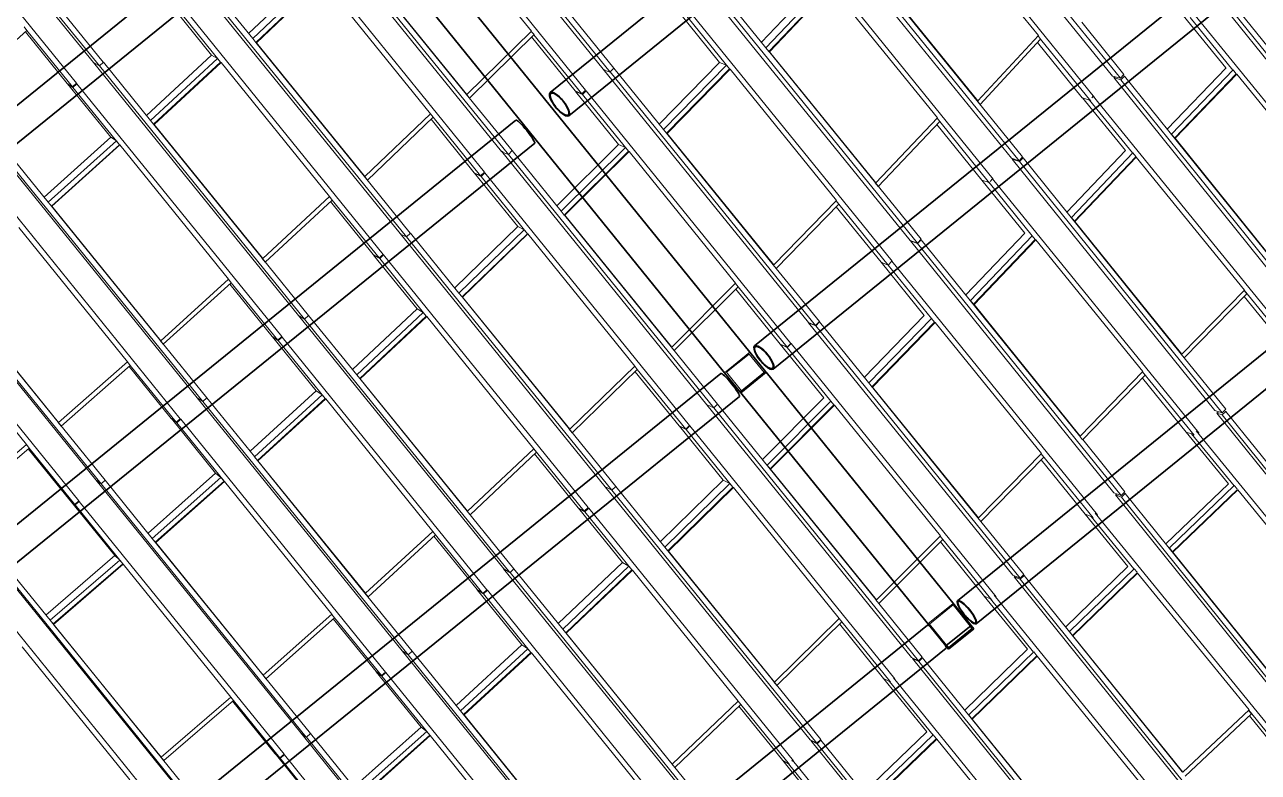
# Model space of a CAD drawing. Header units: millimetres. Extents: x 834681283 to 835686922, y 817551134 to 819407044.
# Drawn here: x 835597047 to 835608412, y 818137612 to 818144500 of the extents above; entities that cross this region are included whole.
import ezdxf

# ---------------------------------------------------------------- set-up
doc = ezdxf.new("R2010")
doc.units = ezdxf.units.MM
doc.header["$LTSCALE"] = 1200
doc.header["$MEASUREMENT"] = 0
for name, pattern in [('P01-MAGP-P-RF$0$P01_MS_01_N1-FloorPlan-PART2OFUPPERROOFSETTINGOUT$0$BH DASHED2', [3, 2, -1]), ('P01-MAGP-P-RF$0$P01_MS_01_N1-FloorPlan-PART2OFUPPERROOFSETTINGOUT$0$BH DASHED3', [2, 1, -1]), ('P01-MAGP-P-RF$0$PHANTOM', [2.5, 1.25, -0.25, 0.25, -0.25, 0.25, -0.25])]:
    doc.linetypes.add(name, pattern=pattern)
for name, color, linetype, lineweight in [('P01-MAGP-P-RF$0$MMH053__', 253, 'P01-MAGP-P-RF$0$PHANTOM', 40), ('P01-MAGP-P-RF$0$P01_MS_01_N1-FloorPlan-PART2OFUPPERROOFSETTINGOUT$0$S-BEAM', 253, 'Continuous', 35), ('P01-MAGP-P-RF$0$P01_MS_01_N1-FloorPlan-PART2OFUPPERROOFSETTINGOUT$0$S-BEAM-HIDN', 253, 'P01-MAGP-P-RF$0$P01_MS_01_N1-FloorPlan-PART2OFUPPERROOFSETTINGOUT$0$BH DASHED2', 18), ('P01-MAGP-P-RF$0$P01_MS_01_N1-FloorPlan-PART2OFUPPERROOFSETTINGOUT$0$S-COLS', 253, 'Continuous', 35), ('P01-MAGP-P-RF$0$P01_MS_01_N1-FloorPlan-PART2OFUPPERROOFSETTINGOUT$0$S-COLS-HIDN', 253, 'P01-MAGP-P-RF$0$P01_MS_01_N1-FloorPlan-PART2OFUPPERROOFSETTINGOUT$0$BH DASHED3', 18), ('P01-MAGP-P-RF$0$ROOF MESH HALF TONE$0$A-GLAZ', 253, 'Continuous', 9), ('P01-MAGP-P-RF$0$ROOF MESH HALF TONE$0$A-MASS', 253, 'Continuous', 9)]:
    doc.layers.add(name, color=color, linetype=linetype, lineweight=lineweight)

# ---------------------------------------------------------------- blocks, each defined once
blk = doc.blocks.new('P01-MAGP-P-RF$0$P01_MS_01_N1-FloorPlan-PART2OFUPPERROOFSETTINGOUT$0$Circular Hollow Sections - CHS273x10_PSB97-8451182-PART 2 OF  UPPER ROOF SETTING OUT')
at = {"layer": 'P01-MAGP-P-RF$0$P01_MS_01_N1-FloorPlan-PART2OFUPPERROOFSETTINGOUT$0$S-BEAM'}
for p, q in [((68874, 29559), (61814, 24615)), ((61970, 24392), (69031, 29335))]:
    blk.add_line(p, q, dxfattribs=at)
for centre, major_axis, start_param, end_param in [((68953, 29447), (-78, 112), 3.141593, 6.283185), ((61892, 24503), (-78, 112), 0, 3.141593), ((61892, 24503), (-73, 104), 0, 3.141593), ((61892, 24503), (-78, 112), 3.141593, 6.283185), ((61892, 24503), (-73, 104), 3.141593, 6.283185)]:
    blk.add_ellipse(centre, major_axis=major_axis, ratio=0.113157, start_param=start_param, end_param=end_param, dxfattribs=at)
blk = doc.blocks.new('P01-MAGP-P-RF$0$P01_MS_01_N1-FloorPlan-PART2OFUPPERROOFSETTINGOUT$0$Circular Hollow Sections - CHS273x10_PSB97-8452344-PART 2 OF  UPPER ROOF SETTING OUT')
at = {"layer": 'P01-MAGP-P-RF$0$P01_MS_01_N1-FloorPlan-PART2OFUPPERROOFSETTINGOUT$0$S-BEAM'}
for p, q in [((79635, 29769), (72642, 24873)), ((72798, 24649), (79792, 29546))]:
    blk.add_line(p, q, dxfattribs=at)
for centre, major_axis, start_param, end_param in [((79713, 29657), (-78, 112), 3.141593, 6.283185), ((72720, 24761), (-78, 112), 0, 3.141593), ((72720, 24761), (-73, 104), 0, 3.141593), ((72720, 24761), (-78, 112), 3.141593, 6.283185), ((72720, 24761), (-73, 104), 3.141593, 6.283185)]:
    blk.add_ellipse(centre, major_axis=major_axis, ratio=0.321903, start_param=start_param, end_param=end_param, dxfattribs=at)
blk = doc.blocks.new('P01-MAGP-P-RF$0$P01_MS_01_N1-FloorPlan-PART2OFUPPERROOFSETTINGOUT$0$Circular Hollow Sections - CHS273x10_PSB97-8467913-PART 2 OF  UPPER ROOF SETTING OUT')
at = {"layer": 'P01-MAGP-P-RF$0$P01_MS_01_N1-FloorPlan-PART2OFUPPERROOFSETTINGOUT$0$S-BEAM'}
for p, q in [((72314, 24643), (65254, 19699)), ((65410, 19476), (72471, 24419))]:
    blk.add_line(p, q, dxfattribs=at)
for centre, major_axis, start_param, end_param in [((72392, 24531), (-78, 112), 3.141593, 6.283185), ((65332, 19587), (-78, 112), 0, 3.141593), ((65332, 19587), (-73, 104), 0, 3.141593), ((65332, 19587), (-78, 112), 3.141593, 6.283185), ((65332, 19587), (-73, 104), 3.141593, 6.283185)]:
    blk.add_ellipse(centre, major_axis=major_axis, ratio=0.128373, start_param=start_param, end_param=end_param, dxfattribs=at)
blk = doc.blocks.new('P01-MAGP-P-RF$0$P01_MS_01_N1-FloorPlan-PART2OFUPPERROOFSETTINGOUT$0$Circular Hollow Sections - CHS273x10_PSB97-8451123-PART 2 OF  UPPER ROOF SETTING OUT')
at = {"layer": 'P01-MAGP-P-RF$0$P01_MS_01_N1-FloorPlan-PART2OFUPPERROOFSETTINGOUT$0$S-BEAM'}
for p, q in [((67154, 32017), (60076, 27060)), ((60232, 26837), (67311, 31793))]:
    blk.add_line(p, q, dxfattribs=at)
for centre, major_axis, start_param, end_param in [((67232, 31905), (-78, 112), 3.141593, 6.283185), ((60154, 26949), (-78, 112), 0, 3.141593), ((60154, 26949), (-73, 104), 0, 3.141593), ((60154, 26949), (-78, 112), 3.141593, 6.283185), ((60154, 26949), (-73, 104), 3.141593, 6.283185)]:
    blk.add_ellipse(centre, major_axis=major_axis, ratio=0.106884, start_param=start_param, end_param=end_param, dxfattribs=at)
blk = doc.blocks.new('P01-MAGP-P-RF$0$P01_MS_01_N1-FloorPlan-PART2OFUPPERROOFSETTINGOUT$0$Circular Hollow Sections - CHS273x10_PSB97-8451184-PART 2 OF  UPPER ROOF SETTING OUT')
at = {"layer": 'P01-MAGP-P-RF$0$P01_MS_01_N1-FloorPlan-PART2OFUPPERROOFSETTINGOUT$0$S-BEAM'}
for p, q in [((70594, 27101), (63522, 22149)), ((63679, 21926), (70751, 26877))]:
    blk.add_line(p, q, dxfattribs=at)
for centre, major_axis, start_param, end_param in [((70673, 26989), (-78, 112), 3.141593, 6.283185), ((63601, 22037), (-78, 112), 0, 3.141593), ((63601, 22037), (-73, 104), 0, 3.141593), ((63601, 22037), (-78, 112), 3.141593, 6.283185), ((63601, 22037), (-73, 104), 3.141593, 6.283185)]:
    blk.add_ellipse(centre, major_axis=major_axis, ratio=0.120776, start_param=start_param, end_param=end_param, dxfattribs=at)
blk = doc.blocks.new('P01-MAGP-P-RF$0$P01_MS_01_N1-FloorPlan-PART2OFUPPERROOFSETTINGOUT$0$Circular Hollow Sections - CHS273x10_PSB97-8452498-PART 2 OF  UPPER ROOF SETTING OUT')
at = {"layer": 'P01-MAGP-P-RF$0$P01_MS_01_N1-FloorPlan-PART2OFUPPERROOFSETTINGOUT$0$S-BEAM'}
for p, q in [((77913, 32226), (70925, 27333)), ((71082, 27109), (78070, 32002))]:
    blk.add_line(p, q, dxfattribs=at)
for centre, major_axis, start_param, end_param in [((77992, 32114), (-78, 112), 3.141593, 6.283185), ((71004, 27221), (-78, 112), 0, 3.141593), ((71004, 27221), (-73, 104), 0, 3.141593), ((71004, 27221), (-78, 112), 3.141593, 6.283185), ((71004, 27221), (-73, 104), 3.141593, 6.283185)]:
    blk.add_ellipse(centre, major_axis=major_axis, ratio=0.333615, start_param=start_param, end_param=end_param, dxfattribs=at)
blk = doc.blocks.new('P01-MAGP-P-RF$0$P01_MS_01_N1-FloorPlan-PART2OFUPPERROOFSETTINGOUT$0$Circular Hollow Sections - CHS273x10_PSB97-8780686-PART 2 OF  UPPER ROOF SETTING OUT')
at = {"layer": 'P01-MAGP-P-RF$0$P01_MS_01_N1-FloorPlan-PART2OFUPPERROOFSETTINGOUT$0$S-BEAM'}
for p, q in [((79690, 26145), (74344, 22402)), ((74500, 22178), (79847, 25922))]:
    blk.add_line(p, q, dxfattribs=at)
for centre, major_axis, start_param, end_param in [((79768, 26034), (-78, 112), 3.141593, 6.283185), ((74422, 22290), (-78, 112), 0, 3.141593), ((74422, 22290), (-73, 104), 0, 3.141593), ((74422, 22290), (-78, 112), 3.141593, 6.283185), ((74422, 22290), (-73, 104), 3.141593, 6.283185)]:
    blk.add_ellipse(centre, major_axis=major_axis, ratio=0.248945, start_param=start_param, end_param=end_param, dxfattribs=at)
blk = doc.blocks.new('P01-MAGP-P-RF$0$P01_MS_01_N1-FloorPlan-PART2OFUPPERROOFSETTINGOUT$0$Circular Hollow Sections - CHS273x10_PSB97-8780685-PART 2 OF  UPPER ROOF SETTING OUT')
at = {"layer": 'P01-MAGP-P-RF$0$P01_MS_01_N1-FloorPlan-PART2OFUPPERROOFSETTINGOUT$0$S-BEAM'}
for p, q in [((74051, 22197), (66959, 17231)), ((67115, 17007), (74208, 21973))]:
    blk.add_line(p, q, dxfattribs=at)
for centre, major_axis, start_param, end_param in [((74130, 22085), (-78, 112), 5.685052, 6.283185), ((74130, 22085), (-78, 112), 3.141593, 3.739726), ((67037, 17119), (-78, 112), 0, 3.141593), ((67037, 17119), (-73, 104), 0, 3.141593), ((67037, 17119), (-78, 112), 3.141593, 6.283185), ((67037, 17119), (-73, 104), 3.141593, 6.283185)]:
    blk.add_ellipse(centre, major_axis=major_axis, ratio=0.136488, start_param=start_param, end_param=end_param, dxfattribs=at)
at = {"layer": 'P01-MAGP-P-RF$0$P01_MS_01_N1-FloorPlan-PART2OFUPPERROOFSETTINGOUT$0$S-BEAM-HIDN'}
blk.add_ellipse((74130, 22085), major_axis=(-78, 112), ratio=0.136488, start_param=3.745948, end_param=5.67883, dxfattribs=at)
blk = doc.blocks.new('P01-MAGP-P-RF$0$ROOF MESH HALF TONE')
at = {"layer": 'P01-MAGP-P-RF$0$ROOF MESH HALF TONE$0$A-GLAZ', "lineweight": 5}
for p, q in [((65028, 30360), (66749, 27903)), ((66800, 27868), (65076, 30328)), ((66579, 27724), (64860, 30179)), ((69705, 29971), (71427, 27514)), ((71491, 27482), (69766, 29943)), ((71253, 27333), (69536, 29787)), ((74387, 29579), (76104, 27124)), ((76175, 27098), (74457, 29553)), ((75926, 26939), (74207, 29395)), ((68720, 29282), (70441, 26824)), ((70502, 26790), (68778, 29251)), ((70270, 26644), (68552, 29098)), ((69886, 29206), (70793, 27910)), ((73399, 28892), (75122, 26433)), ((75191, 26406), (73469, 28865)), ((74559, 28815), (75449, 27544)), ((69245, 28669), (70154, 27372)), ((70159, 27369), (69250, 28666)), ((74942, 26252), (73225, 28705)), ((67734, 28592), (69456, 26135)), ((69513, 26099), (67789, 28560)), ((68227, 28020), (67827, 28591)), ((68819, 28586), (68192, 28069)), ((68227, 28020), (68873, 28553)), ((66838, 27899), (66453, 28448)), ((68253, 27983), (68899, 28516)), ((68258, 27980), (68904, 28514)), ((68904, 28514), (69813, 27215)), ((67839, 27896), (67478, 28412)), ((67917, 27824), (67530, 28377)), ((69286, 25954), (67568, 28408)), ((65490, 27722), (66157, 28240)), ((66157, 28240), (66134, 28274)), ((66494, 27728), (66144, 28229)), ((66539, 27693), (66157, 28240)), ((72413, 28203), (74138, 25742)), ((72937, 27607), (72516, 28208)), ((73479, 28191), (72899, 27661)), ((75226, 26439), (73927, 28293)), ((74850, 26983), (73959, 28255)), ((74205, 25714), (72480, 28175)), ((72937, 27606), (73546, 28162)), ((72962, 27570), (73571, 28126)), ((72968, 27568), (73577, 28124)), ((73577, 28124), (74468, 26851)), ((68227, 28020), (68253, 27983)), ((68258, 27980), (68253, 27983)), ((68253, 27983), (69164, 26683)), ((69168, 26680), (68258, 27980)), ((71527, 27516), (71145, 28061)), ((72500, 27502), (72142, 28014)), ((72590, 27435), (72206, 27984)), ((73959, 25563), (72242, 28016)), ((66749, 27903), (68471, 25446)), ((66756, 27898), (66749, 27903)), ((66757, 27896), (66800, 27868)), ((66839, 27899), (66800, 27868)), ((68524, 25408), (66800, 27868)), ((66837, 27901), (66839, 27899)), ((67235, 27334), (66839, 27899)), ((67839, 27896), (67201, 27383)), ((67235, 27334), (67891, 27861)), ((67891, 27861), (67839, 27896)), ((67917, 27824), (67891, 27861)), ((70793, 27910), (70159, 27369)), ((70181, 27335), (70815, 27876)), ((70797, 27901), (70791, 27908)), ((71158, 27332), (70791, 27856)), ((70815, 27876), (70792, 27908)), ((71216, 27301), (70814, 27875)), ((67261, 27297), (67917, 27824)), ((67265, 27294), (67921, 27821)), ((67917, 27824), (67921, 27821)), ((67917, 27824), (67917, 27824)), ((67921, 27821), (68832, 26520)), ((77100, 27794), (78785, 25366)), ((78845, 25344), (77159, 27772)), ((78520, 25895), (77196, 27803)), ((66494, 27728), (66539, 27693)), ((66860, 27205), (66496, 27725)), ((66544, 27688), (66496, 27725)), ((66539, 27693), (66579, 27724)), ((66583, 27719), (66544, 27688)), ((66934, 27131), (66544, 27688)), ((66578, 27723), (66583, 27719)), ((68302, 25264), (66583, 27719)), ((76210, 27131), (75856, 27638)), ((77152, 27125), (76793, 27635)), ((78641, 25162), (76891, 27644)), ((71427, 27514), (73152, 25053)), ((71446, 27505), (71427, 27514)), ((71527, 27516), (71491, 27484)), ((71945, 26921), (71527, 27516)), ((72937, 27606), (72962, 27570)), ((74240, 25747), (72958, 27576)), ((72968, 27568), (72962, 27570)), ((73861, 26294), (72968, 27568)), ((75449, 27544), (74850, 26983)), ((74869, 26949), (75468, 27510)), ((75468, 27510), (75446, 27541)), ((75890, 26906), (75468, 27510)), ((77215, 27101), (76855, 27612)), ((71447, 27502), (71491, 27482)), ((73216, 25022), (71491, 27484)), ((72500, 27502), (71907, 26974)), ((71945, 26920), (72564, 27471)), ((71970, 26884), (72590, 27435)), ((71976, 26882), (72595, 27432)), ((72564, 27471), (72500, 27502)), ((72590, 27435), (72564, 27471)), ((72590, 27435), (72595, 27432)), ((72590, 27435), (72590, 27435)), ((72595, 27432), (73488, 26157)), ((75813, 26944), (75438, 27481)), ((67235, 27334), (67261, 27297)), ((67265, 27294), (67261, 27297)), ((67261, 27297), (68173, 25995)), ((68178, 25992), (67265, 27294)), ((70538, 26824), (70154, 27372)), ((70159, 27369), (70154, 27372)), ((70155, 27371), (70181, 27335)), ((71158, 27332), (71216, 27301)), ((71522, 26812), (71161, 27328)), ((71222, 27295), (71161, 27328)), ((71216, 27301), (71253, 27333)), ((71259, 27327), (71222, 27295)), ((71608, 26743), (71222, 27295)), ((71251, 27331), (71259, 27327)), ((72976, 24874), (71259, 27327)), ((65764, 27214), (67486, 24756)), ((67535, 24717), (65812, 27177)), ((66243, 26648), (65851, 27207)), ((66860, 27205), (66209, 26696)), ((66243, 26648), (66908, 27168)), ((66908, 27168), (66860, 27205)), ((66934, 27131), (66908, 27168)), ((69813, 27215), (69168, 26680)), ((69190, 26646), (69834, 27181)), ((69834, 27181), (69811, 27214)), ((70177, 26645), (69814, 27164)), ((70232, 26612), (69834, 27181)), ((66269, 26611), (66934, 27131)), ((66934, 27131), (66269, 26611)), ((66273, 26608), (66938, 27128)), ((66934, 27131), (66938, 27128)), ((66938, 27128), (67851, 25825)), ((76104, 27124), (76175, 27098)), ((76115, 27109), (76124, 27117)), ((76115, 27109), (77807, 24676)), ((76179, 27084), (76115, 27109)), ((76175, 27098), (76210, 27131)), ((76215, 27116), (76179, 27084)), ((77871, 24651), (76179, 27084)), ((76200, 27122), (76215, 27116)), ((77540, 25211), (76215, 27116)), ((77153, 27125), (76574, 26601)), ((76610, 26553), (77218, 27103)), ((77241, 27064), (76634, 26514)), ((76639, 26512), (77247, 27062)), ((77241, 27069), (77218, 27103)), ((77241, 27064), (77247, 27062)), ((77247, 27062), (78170, 25752)), ((67317, 24573), (65598, 27029)), ((74844, 26985), (74869, 26949)), ((74850, 26983), (74844, 26985)), ((76175, 26430), (75814, 26943)), ((75878, 26917), (75814, 26943)), ((75914, 26950), (75899, 26936)), ((77655, 24475), (75914, 26950)), ((70441, 26825), (72165, 24364)), ((70455, 26817), (70441, 26825)), ((70539, 26824), (70502, 26792)), ((70952, 26235), (70539, 26824)), ((71945, 26920), (71970, 26884)), ((71976, 26882), (71970, 26884)), ((71970, 26884), (72865, 25607)), ((72871, 25605), (71976, 26882)), ((74468, 26851), (73861, 26294)), ((74488, 26817), (74466, 26849)), ((75881, 26920), (75878, 26917)), ((76240, 26404), (75878, 26917)), ((70456, 26814), (70502, 26790)), ((72227, 24331), (70502, 26792)), ((71522, 26812), (70915, 26288)), ((70952, 26235), (71582, 26780)), ((70977, 26198), (71608, 26743)), ((70983, 26196), (71613, 26740)), ((71582, 26780), (71522, 26812)), ((71608, 26743), (71582, 26780)), ((71608, 26743), (71613, 26740)), ((71608, 26743), (71608, 26743)), ((71613, 26740), (72508, 25462)), ((73881, 26260), (74488, 26817)), ((74836, 26252), (74459, 26791)), ((74906, 26219), (74488, 26817)), ((66243, 26648), (66269, 26611)), ((67574, 24748), (66259, 26626)), ((66273, 26608), (66269, 26611)), ((67187, 25303), (66273, 26608)), ((69550, 26132), (69164, 26683)), ((69168, 26680), (69164, 26683)), ((69165, 26683), (69190, 26646)), ((70177, 26645), (70232, 26612)), ((70543, 26122), (70180, 26641)), ((70238, 26606), (70180, 26641)), ((70232, 26612), (70270, 26644)), ((70275, 26638), (70238, 26606)), ((70626, 26051), (70238, 26606)), ((70268, 26642), (70275, 26638)), ((71992, 24184), (70275, 26638)), ((64780, 26525), (66501, 24067)), ((66547, 24026), (64824, 26485)), ((68832, 26520), (68178, 25992)), ((68199, 25958), (68854, 26486)), ((68854, 26486), (68831, 26519)), ((69247, 25923), (68854, 26486)), ((76606, 26555), (76610, 26553)), ((76610, 26553), (76636, 26516)), ((76636, 26516), (76632, 26517)), ((76639, 26512), (76634, 26514)), ((77546, 25209), (76639, 26512)), ((65955, 26434), (66869, 25129)), ((69196, 25958), (68836, 26472)), ((75122, 26433), (75191, 26406)), ((75128, 26424), (75133, 26428)), ((75128, 26424), (76829, 23984)), ((75194, 26397), (75128, 26424)), ((75191, 26406), (75226, 26439)), ((75230, 26429), (75194, 26397)), ((76895, 23957), (75194, 26397)), ((75221, 26433), (75230, 26429)), ((76557, 24525), (75230, 26429)), ((76175, 26430), (75598, 25902)), ((75636, 25851), (76241, 26405)), ((76267, 26368), (76241, 26405)), ((76266, 26367), (76267, 26368)), ((66332, 23883), (64613, 26339)), ((73861, 26294), (73855, 26296)), ((73856, 26296), (73881, 26260)), ((74937, 26256), (74911, 26233)), ((76670, 23788), (74937, 26256)), ((76266, 26367), (75660, 25813)), ((75665, 25810), (76271, 26364)), ((76266, 26367), (76271, 26364)), ((76271, 26364), (77180, 25072)), ((70952, 26235), (70977, 26198)), ((70983, 26196), (70978, 26198)), ((70978, 26198), (71875, 24918)), ((71880, 24915), (70983, 26196)), ((73488, 26157), (72871, 25605)), ((73508, 26123), (73486, 26155)), ((75198, 25736), (74836, 26252)), ((74901, 26224), (74836, 26252)), ((75263, 25707), (74901, 26224)), ((69456, 26135), (71179, 23676)), ((69466, 26129), (69456, 26135)), ((69467, 26126), (69513, 26099)), ((69551, 26132), (69513, 26101)), ((71238, 23639), (69513, 26101)), ((69959, 25549), (69551, 26132)), ((70543, 26122), (69923, 25601)), ((69959, 25549), (70600, 26087)), ((69985, 25512), (70626, 26051)), ((69990, 25510), (70631, 26048)), ((70600, 26087), (70543, 26122)), ((70626, 26051), (70600, 26087)), ((70626, 26051), (70631, 26048)), ((70626, 26051), (70626, 26051)), ((70631, 26048), (71528, 24766)), ((72891, 25571), (73508, 26123)), ((73858, 25561), (73482, 26099)), ((73922, 25531), (73508, 26123)), ((66586, 24056), (65252, 25962)), ((66196, 24616), (65281, 25921)), ((68562, 25440), (68173, 25995)), ((68178, 25992), (68173, 25995)), ((68174, 25994), (68199, 25958)), ((69196, 25958), (69247, 25923)), ((69564, 25432), (69198, 25954)), ((69253, 25917), (69198, 25954)), ((69247, 25923), (69286, 25954)), ((69291, 25949), (69253, 25917)), ((69644, 25358), (69253, 25917)), ((69285, 25953), (69291, 25949)), ((71009, 23495), (69291, 25949)), ((67851, 25825), (67187, 25303)), ((67873, 25791), (67850, 25824)), ((75633, 25852), (75636, 25851)), ((75636, 25851), (75661, 25814)), ((75661, 25814), (75658, 25815)), ((75665, 25810), (75660, 25813)), ((76563, 24523), (75665, 25810)), ((64972, 25740), (65886, 24434)), ((67209, 25270), (67873, 25791)), ((68215, 25270), (67858, 25779)), ((68263, 25233), (67872, 25791)), ((74138, 25742), (74205, 25714)), ((74141, 25738), (75849, 23292)), ((74206, 25709), (74141, 25738)), ((74205, 25714), (74240, 25747)), ((74242, 25742), (74206, 25709)), ((75915, 23263), (74206, 25709)), ((74237, 25744), (74242, 25742)), ((75571, 23839), (74242, 25742)), ((75198, 25736), (74616, 25206)), ((74655, 25153), (75264, 25708)), ((75290, 25672), (75264, 25708)), ((73253, 25055), (72865, 25607)), ((72871, 25605), (72865, 25607)), ((72866, 25607), (72891, 25571)), ((75289, 25671), (74679, 25116)), ((74685, 25113), (75295, 25668)), ((75289, 25671), (75290, 25672)), ((75289, 25671), (75295, 25668)), ((75295, 25668), (76193, 24388)), ((69959, 25549), (69985, 25512)), ((69990, 25510), (69985, 25513)), ((69985, 25513), (70884, 24230)), ((70889, 24227), (69990, 25510)), ((72508, 25462), (71880, 24915)), ((72529, 25428), (72506, 25460)), ((74221, 25043), (73858, 25561)), ((73858, 25561), (73873, 25554)), ((73922, 25531), (73872, 25555)), ((73958, 25563), (73922, 25531)), ((74285, 25012), (73922, 25531)), ((75685, 23100), (73958, 25563)), ((68470, 25446), (70193, 22987)), ((68478, 25441), (68470, 25446)), ((68479, 25438), (68524, 25408)), ((68524, 25409), (68522, 25411)), ((68563, 25440), (68524, 25409)), ((70248, 22948), (68524, 25409)), ((68967, 24863), (68563, 25440)), ((69564, 25432), (68931, 24915)), ((68967, 24863), (69618, 25395)), ((68992, 24827), (69644, 25358)), ((68997, 24824), (69649, 25355)), ((69618, 25395), (69564, 25432)), ((69644, 25358), (69618, 25395)), ((69644, 25358), (69649, 25355)), ((69644, 25358), (69644, 25358)), ((69649, 25355), (70548, 24071)), ((71901, 24882), (72529, 25428)), ((72877, 24874), (72505, 25407)), ((72939, 24842), (72529, 25428)), ((67187, 25303), (67183, 25307)), ((67183, 25306), (67209, 25270)), ((68215, 25270), (68263, 25233)), ((68585, 24741), (68217, 25267)), ((68267, 25228), (68217, 25267)), ((68263, 25233), (68302, 25264)), ((68306, 25259), (68267, 25228)), ((68301, 25263), (68306, 25259)), ((70024, 22804), (68306, 25259)), ((66869, 25129), (66196, 24616)), ((66891, 25095), (66868, 25129)), ((68662, 24665), (68267, 25228)), ((74655, 25153), (74680, 25117)), ((66218, 24582), (66891, 25095)), ((67233, 24583), (66880, 25087)), ((67278, 24543), (66891, 25095)), ((73152, 25053), (73216, 25022)), ((73153, 25052), (74867, 22600)), ((73217, 25020), (73153, 25052)), ((73216, 25022), (73253, 25055)), ((73253, 25053), (73217, 25020)), ((74932, 22568), (73217, 25020)), ((74583, 23151), (73253, 25053)), ((74221, 25043), (73630, 24514)), ((73669, 24460), (74286, 25013)), ((74311, 24976), (74286, 25013)), ((74685, 25113), (74679, 25116)), ((75577, 23836), (74685, 25113)), ((77180, 25072), (76563, 24523)), ((76581, 24487), (77199, 25036)), ((77536, 24495), (77172, 25012)), ((77199, 25036), (77176, 25069)), ((77604, 24464), (77178, 25070)), ((72264, 24363), (71875, 24918)), ((71880, 24915), (71875, 24918)), ((71876, 24918), (71901, 24882)), ((74311, 24976), (73694, 24423)), ((73699, 24420), (74316, 24973)), ((74311, 24976), (74311, 24976)), ((74311, 24976), (74316, 24973)), ((74316, 24973), (75209, 23700)), ((68967, 24863), (68992, 24827)), ((68997, 24824), (68993, 24827)), ((68993, 24827), (69893, 23541)), ((69898, 23538), (68997, 24824)), ((72877, 24874), (72939, 24842)), ((73244, 24351), (72879, 24873)), ((72941, 24839), (72879, 24873)), ((72939, 24842), (72976, 24874)), ((72978, 24872), (72941, 24839)), ((73332, 24281), (72941, 24839)), ((72975, 24873), (72978, 24872)), ((74700, 22413), (72978, 24872)), ((67485, 24756), (69207, 22298)), ((67491, 24752), (67485, 24756)), ((67492, 24750), (67535, 24717)), ((67536, 24717), (67534, 24719)), ((67575, 24748), (67536, 24717)), ((69259, 22257), (67536, 24717)), ((67974, 24178), (67575, 24748)), ((68585, 24741), (67939, 24229)), ((67974, 24177), (68636, 24701)), ((68000, 24141), (68661, 24665)), ((68662, 24665), (68000, 24141)), ((68636, 24701), (68585, 24741)), ((68661, 24665), (68636, 24701)), ((68662, 24665), (68666, 24662)), ((71528, 24766), (70889, 24227)), ((70910, 24193), (71549, 24733)), ((71549, 24733), (71527, 24765)), ((71897, 24187), (71529, 24713)), ((71955, 24153), (71549, 24733)), ((66196, 24616), (66192, 24619)), ((66193, 24618), (66218, 24582)), ((67233, 24583), (67278, 24543)), ((67607, 24049), (67235, 24580)), ((67282, 24539), (67235, 24580)), ((67278, 24543), (67317, 24573)), ((67321, 24569), (67282, 24539)), ((67317, 24573), (67321, 24569)), ((69040, 22114), (67321, 24569)), ((68004, 24138), (68666, 24662)), ((68666, 24662), (69567, 23375)), ((67679, 23971), (67282, 24539)), ((73669, 24460), (73694, 24423)), ((76556, 24524), (76581, 24487)), ((76563, 24523), (76557, 24525)), ((76931, 23989), (76583, 24488)), ((65886, 24434), (65205, 23928)), ((65228, 23894), (65909, 24400)), ((65909, 24400), (65886, 24434)), ((66251, 23895), (65901, 24395)), ((66292, 23853), (65909, 24400)), ((72165, 24364), (73884, 21908)), ((72198, 24347), (72165, 24364)), ((72198, 24346), (72227, 24331)), ((72264, 24363), (72227, 24331)), ((72227, 24331), (72264, 24363)), ((73946, 21875), (72227, 24331)), ((73594, 22464), (72264, 24363)), ((73244, 24351), (72641, 23824)), ((73699, 24420), (73694, 24423)), ((74589, 23149), (73699, 24420)), ((76193, 24388), (75577, 23836)), ((75596, 23801), (76213, 24353)), ((76554, 23804), (76186, 24329)), ((76213, 24353), (76190, 24385)), ((76623, 23770), (76191, 24386)), ((71275, 23672), (70884, 24230)), ((70889, 24227), (70884, 24230)), ((70885, 24229), (70910, 24193)), ((72680, 23770), (73306, 24318)), ((72705, 23733), (73332, 24282)), ((73332, 24281), (72705, 23733)), ((72710, 23730), (73337, 24279)), ((73332, 24282), (73306, 24318)), ((73332, 24281), (73337, 24279)), ((73337, 24279), (74227, 23008)), ((67974, 24177), (68000, 24141)), ((68004, 24138), (68000, 24141)), ((68000, 24141), (68902, 22853)), ((68906, 22850), (68004, 24138)), ((71897, 24187), (71955, 24153)), ((72266, 23660), (71899, 24185)), ((71958, 24149), (71899, 24185)), ((71955, 24153), (71992, 24184)), ((71996, 24181), (71958, 24149)), ((72351, 23588), (71958, 24149)), ((71991, 24184), (71996, 24181)), ((73716, 21724), (71996, 24181)), ((66501, 24067), (68222, 21610)), ((66505, 24064), (66501, 24067)), ((66506, 24062), (66547, 24026)), ((66547, 24026), (66586, 24056)), ((66587, 24056), (66548, 24026)), ((68270, 21566), (66548, 24026)), ((66982, 23492), (66587, 24056)), ((67607, 24049), (66947, 23542)), ((66982, 23492), (67653, 24008)), ((67653, 24008), (67607, 24049)), ((67679, 23971), (67653, 24008)), ((70548, 24071), (69898, 23538)), ((69919, 23505), (70569, 24037)), ((70569, 24037), (70546, 24070)), ((70916, 23500), (70550, 24022)), ((70970, 23463), (70569, 24037)), ((76829, 23984), (76895, 23957)), ((76895, 23957), (76931, 23989)), ((66251, 23895), (66292, 23853)), ((66628, 23358), (66253, 23893)), ((66296, 23849), (66253, 23893)), ((66292, 23853), (66332, 23883)), ((66336, 23879), (66296, 23849)), ((66332, 23882), (66336, 23879)), ((68055, 21423), (66336, 23879)), ((67008, 23455), (67679, 23971)), ((67679, 23971), (67008, 23455)), ((67012, 23451), (67683, 23967)), ((67679, 23971), (67683, 23967)), ((67683, 23967), (68585, 22679)), ((76847, 23959), (76862, 23971)), ((76847, 23959), (78534, 21529)), ((76894, 23939), (76847, 23959)), ((76932, 23969), (76894, 23939)), ((78581, 21509), (76894, 23939)), ((76916, 23976), (76932, 23969)), ((78262, 22055), (76932, 23969)), ((66696, 23276), (66296, 23849)), ((72680, 23770), (72705, 23733)), ((75570, 23838), (75596, 23801)), ((75577, 23836), (75571, 23839)), ((75951, 23295), (75597, 23802)), ((76907, 23302), (76552, 23805)), ((76601, 23785), (76552, 23805)), ((76606, 23789), (76601, 23785)), ((76958, 23280), (76601, 23785)), ((78391, 21332), (76644, 23810)), ((76664, 23782), (76670, 23788)), ((71178, 23676), (72900, 21218)), ((71194, 23667), (71178, 23676)), ((71194, 23666), (71238, 23639)), ((71275, 23672), (71238, 23640)), ((72959, 21182), (71238, 23640)), ((71689, 23082), (71275, 23672)), ((72266, 23660), (71651, 23136)), ((72326, 23624), (72266, 23660)), ((72710, 23730), (72705, 23733)), ((73599, 22461), (72710, 23730)), ((75209, 23700), (74589, 23149)), ((74608, 23115), (75229, 23666)), ((75573, 23114), (75203, 23643)), ((75229, 23666), (75206, 23697)), ((75642, 23077), (75207, 23698)), ((70286, 22980), (69893, 23541)), ((69898, 23538), (69893, 23541)), ((69894, 23541), (69919, 23505)), ((71689, 23082), (72326, 23624)), ((71714, 23045), (72351, 23588)), ((72351, 23588), (71714, 23045)), ((71719, 23042), (72356, 23585)), ((72351, 23588), (72326, 23624)), ((72351, 23588), (72356, 23585)), ((72356, 23585), (73245, 22315)), ((66982, 23492), (67008, 23455)), ((68310, 21596), (66982, 23492)), ((67012, 23451), (67008, 23455)), ((67915, 22162), (67012, 23451)), ((70916, 23500), (70970, 23463)), ((71288, 22969), (70918, 23497)), ((70975, 23459), (70918, 23497)), ((70970, 23463), (71009, 23495)), ((71013, 23490), (70975, 23459)), ((71370, 22894), (70975, 23459)), ((71008, 23494), (71013, 23490)), ((72732, 21035), (71013, 23490)), ((65517, 23378), (67238, 20921)), ((67282, 20875), (65560, 23334)), ((65991, 22806), (65600, 23364)), ((66628, 23358), (65956, 22856)), ((65991, 22806), (66670, 23313)), ((66670, 23313), (66628, 23358)), ((66696, 23276), (66670, 23313)), ((69567, 23375), (68906, 22850)), ((68928, 22817), (69588, 23342)), ((69588, 23342), (69565, 23374)), ((69935, 22813), (69573, 23330)), ((69986, 22774), (69588, 23342)), ((76907, 23302), (76293, 22791)), ((67070, 20732), (65350, 23188)), ((66016, 22769), (66696, 23276)), ((66696, 23276), (66016, 22769)), ((66020, 22765), (66700, 23273)), ((66696, 23276), (66700, 23273)), ((66700, 23273), (67603, 21983)), ((75849, 23292), (75915, 23263)), ((75864, 23272), (75874, 23280)), ((75864, 23272), (77555, 20840)), ((75916, 23248), (75864, 23272)), ((75915, 23263), (75951, 23295)), ((75954, 23279), (75916, 23248)), ((77607, 20817), (75916, 23248)), ((75940, 23285), (75954, 23279)), ((77282, 21369), (75954, 23279)), ((76324, 22752), (76961, 23283)), ((76351, 22714), (76985, 23241)), ((76353, 22710), (76989, 23240)), ((76985, 23249), (76961, 23283)), ((76985, 23241), (76989, 23240)), ((76989, 23240), (77941, 21889)), ((71689, 23082), (71714, 23045)), ((72997, 21214), (71689, 23082)), ((74583, 23151), (74608, 23115)), ((74589, 23149), (74583, 23151)), ((74968, 22601), (74609, 23115)), ((75930, 22606), (75572, 23115)), ((75625, 23091), (75572, 23115)), ((75629, 23094), (75625, 23091)), ((75984, 22580), (75625, 23091)), ((77408, 20642), (75664, 23119)), ((75680, 23097), (75685, 23100)), ((70192, 22987), (71915, 20528)), ((70202, 22981), (70192, 22987)), ((70203, 22979), (70248, 22948)), ((70287, 22980), (70249, 22949)), ((70697, 22395), (70287, 22980)), ((71288, 22969), (70659, 22449)), ((71344, 22930), (71288, 22969)), ((71719, 23042), (71714, 23045)), ((72609, 21772), (71719, 23042)), ((74227, 23008), (73599, 22461)), ((73619, 22427), (74247, 22975)), ((74247, 22975), (74224, 23006)), ((74659, 22386), (74225, 23007)), ((69298, 22288), (68902, 22853)), ((68906, 22850), (68902, 22853)), ((68903, 22853), (68928, 22817)), ((71971, 20490), (70249, 22949)), ((70697, 22395), (71344, 22930)), ((70722, 22358), (71370, 22894)), ((71370, 22894), (70722, 22358)), ((70727, 22355), (71375, 22891)), ((71370, 22894), (71344, 22930)), ((71370, 22894), (71375, 22891)), ((71375, 22891), (72264, 21620)), ((74594, 22424), (74223, 22954)), ((65991, 22806), (66016, 22769)), ((67322, 20905), (65991, 22806)), ((66020, 22765), (66016, 22769)), ((66924, 21475), (66020, 22765)), ((69935, 22813), (69986, 22774)), ((70310, 22277), (69937, 22810)), ((69990, 22769), (69937, 22810)), ((69986, 22774), (70024, 22804)), ((70029, 22800), (69990, 22769)), ((70388, 22200), (69990, 22769)), ((70024, 22804), (70029, 22800)), ((71747, 20345), (70029, 22800)), ((76319, 22754), (76324, 22752)), ((76324, 22752), (76351, 22714)), ((68585, 22679), (67915, 22162)), ((67937, 22129), (68607, 22646)), ((68607, 22646), (68584, 22678)), ((68954, 22125), (68595, 22637)), ((69001, 22083), (68607, 22646)), ((76351, 22714), (76345, 22716)), ((76351, 22714), (76349, 22712)), ((76353, 22710), (76349, 22712)), ((77286, 21367), (76353, 22710)), ((65717, 22578), (66620, 21287)), ((74867, 22600), (74932, 22568)), ((74878, 22585), (74885, 22591)), ((74878, 22585), (76575, 20150)), ((74933, 22558), (74878, 22585)), ((74932, 22568), (74968, 22601)), ((74971, 22590), (74933, 22558)), ((76629, 20123), (74933, 22558)), ((74961, 22594), (74971, 22590)), ((76298, 20684), (74971, 22590)), ((75930, 22606), (75319, 22090)), ((75352, 22047), (75986, 22582)), ((76011, 22542), (75376, 22007)), ((75381, 22005), (76015, 22540)), ((76011, 22548), (75986, 22582)), ((76011, 22542), (76015, 22540)), ((76015, 22540), (76952, 21210)), ((70697, 22395), (70722, 22358)), ((72009, 20521), (70697, 22395)), ((73599, 22461), (73594, 22464)), ((73594, 22463), (73619, 22427)), ((73983, 21907), (73619, 22427)), ((74954, 21910), (74592, 22425)), ((74647, 22397), (74592, 22425)), ((74650, 22399), (74647, 22397)), ((75009, 21881), (74647, 22397)), ((76424, 19953), (74684, 22428)), ((74697, 22410), (74700, 22413)), ((69207, 22299), (70930, 19839)), ((69214, 22293), (69207, 22299)), ((69215, 22292), (69259, 22257)), ((69298, 22289), (69260, 22258)), ((69705, 21709), (69298, 22289)), ((70310, 22277), (69667, 21762)), ((70363, 22236), (70310, 22277)), ((70727, 22355), (70722, 22358)), ((71617, 21084), (70727, 22355)), ((73245, 22315), (72609, 21772)), ((72629, 21739), (73265, 22282)), ((73265, 22282), (73243, 22313)), ((73668, 21706), (73265, 22282)), ((67915, 22162), (67911, 22166)), ((67913, 22163), (67937, 22129)), ((70982, 19798), (69260, 22258)), ((69704, 21708), (70363, 22236)), ((69730, 21672), (70388, 22200)), ((70388, 22200), (69730, 21672)), ((69735, 21669), (70393, 22196)), ((70388, 22200), (70363, 22236)), ((70388, 22200), (70393, 22196)), ((70393, 22196), (71283, 20925)), ((73614, 21735), (73244, 22264)), ((68954, 22125), (69001, 22083)), ((69332, 21585), (68955, 22123)), ((69004, 22079), (68955, 22123)), ((69001, 22083), (69040, 22114)), ((69044, 22110), (69004, 22079)), ((69406, 21505), (69004, 22079)), ((69039, 22113), (69044, 22110)), ((70763, 19654), (69044, 22110)), ((75347, 22049), (75352, 22047)), ((67603, 21983), (66924, 21475)), ((66946, 21442), (67625, 21950)), ((67625, 21950), (67602, 21983)), ((67972, 21437), (67617, 21944)), ((68015, 21393), (67625, 21950)), ((75352, 22047), (75378, 22009)), ((75378, 22009), (75374, 22011)), ((75381, 22005), (75376, 22007)), ((76303, 20682), (75381, 22005)), ((73884, 21908), (73946, 21875)), ((73892, 21898), (73896, 21902)), ((73892, 21898), (75594, 19459)), ((73947, 21868), (73892, 21898)), ((73946, 21875), (73983, 21907)), ((73985, 21900), (73947, 21868)), ((75649, 19429), (73947, 21868)), ((73979, 21903), (73985, 21900)), ((75312, 19998), (73985, 21900)), ((74954, 21910), (74339, 21392)), ((74374, 21346), (75011, 21883)), ((75035, 21844), (74398, 21307)), ((74403, 21304), (75040, 21841)), ((75037, 21845), (75011, 21883)), ((75035, 21844), (75037, 21845)), ((75035, 21844), (75040, 21841)), ((75040, 21841), (75964, 20527)), ((69704, 21708), (69730, 21672)), ((71021, 19829), (69705, 21709)), ((72609, 21772), (72603, 21776)), ((72604, 21775), (72629, 21739)), ((73978, 21215), (73613, 21735)), ((73667, 21703), (73613, 21735)), ((75440, 19263), (73705, 21735)), ((68222, 21610), (69944, 19150)), ((68227, 21606), (68222, 21610)), ((68227, 21604), (68270, 21566)), ((68310, 21596), (68271, 21566)), ((68271, 21566), (68310, 21596)), ((68712, 21023), (68310, 21596)), ((69735, 21669), (69730, 21672)), ((70626, 20396), (69735, 21669)), ((72264, 21620), (71617, 21084)), ((72285, 21587), (72263, 21619)), ((74033, 21183), (73667, 21703)), ((73676, 21695), (73669, 21705)), ((69993, 19107), (68271, 21566)), ((69332, 21585), (68675, 21076)), ((68712, 21023), (69381, 21541)), ((68737, 20986), (69406, 21505)), ((69406, 21505), (68738, 20986)), ((68742, 20983), (69410, 21501)), ((69381, 21541), (69332, 21585)), ((69406, 21505), (69381, 21541)), ((69406, 21505), (69410, 21501)), ((69410, 21501), (70302, 20228)), ((71638, 21051), (72285, 21587)), ((72634, 21046), (72266, 21572)), ((72694, 21003), (72285, 21587)), ((66924, 21475), (66920, 21479)), ((66921, 21478), (66946, 21442)), ((67972, 21437), (68015, 21393)), ((68353, 20893), (67973, 21436)), ((68018, 21389), (67973, 21436)), ((68015, 21393), (68055, 21423)), ((68058, 21419), (68018, 21389)), ((68424, 20810), (68018, 21389)), ((68055, 21423), (68058, 21419)), ((69778, 18963), (68058, 21419)), ((74370, 21348), (74374, 21346)), ((74374, 21346), (74400, 21308)), ((74400, 21308), (74396, 21310)), ((74403, 21304), (74398, 21307)), ((75316, 19996), (74403, 21304)), ((72900, 21218), (72959, 21182)), ((72905, 21211), (72907, 21213)), ((72905, 21211), (74612, 18767)), ((72960, 21178), (72905, 21211)), ((72959, 21182), (72997, 21214)), ((72998, 21209), (72960, 21178)), ((74667, 18734), (72960, 21178)), ((72994, 21212), (72998, 21209)), ((74323, 19312), (72998, 21209)), ((73978, 21215), (73356, 20696)), ((73392, 20648), (74034, 21184)), ((74059, 21145), (73416, 20610)), ((73421, 20607), (74063, 21143)), ((74060, 21146), (74034, 21184)), ((74059, 21145), (74060, 21146)), ((74059, 21145), (74063, 21143)), ((74063, 21143), (74978, 19840)), ((76952, 21210), (76303, 20682)), ((76322, 20644), (76971, 21172)), ((76971, 21172), (76947, 21206)), ((77370, 20611), (76950, 21208)), ((77317, 20635), (76951, 21156)), ((71617, 21084), (71613, 21088)), ((71613, 21087), (71638, 21051)), ((73002, 20521), (72634, 21046)), ((72686, 21011), (72634, 21046)), ((72725, 21042), (72716, 21035)), ((74455, 18574), (72725, 21042)), ((73055, 20485), (72686, 21011)), ((76296, 20682), (76298, 20684)), ((76303, 20682), (76298, 20684))]:
    blk.add_line(p, q, dxfattribs=at)
at = {"layer": 'P01-MAGP-P-RF$0$ROOF MESH HALF TONE$0$A-MASS', "lineweight": 5}
for points, knots in [([(26562, 74607), (26762, 74322), (27147, 73772), (27692, 72993), (28213, 72250), (28632, 71651), (28962, 71180), (29208, 70828), (29453, 70478), (29658, 70186), (29822, 69952), (29985, 69718), (30190, 69426), (30436, 69074), (30683, 68722), (30929, 68370), (31135, 68076), (31300, 67841), (31424, 67664), (31548, 67487), (31672, 67310), (31796, 67133), (31961, 66896), (32251, 66482), (32584, 66007), (32917, 65531), (33168, 65173), (33419, 64814), (33671, 64454), (33924, 64094), (34261, 63612), (34685, 63007), (35196, 62277), (35710, 61543), (36227, 60804), (36922, 59812), (37624, 58809), (38334, 57795), (39051, 56772), (39957, 55478), (40880, 54160), (41629, 53090), (42196, 52280), (42769, 51461), (43347, 50637), (43928, 49806), (44512, 48972), (45098, 48136), (45684, 47298), (46271, 46460), (46857, 45623), (47441, 44789), (48219, 43678), (49188, 42294), (50152, 40918), (50919, 39822), (51684, 38730), (52635, 37372), (53769, 35752), (54708, 34411), (55455, 33344), (56014, 32546), (56571, 31750), (57127, 30957), (57680, 30166), (58140, 29509), (58508, 28984), (58737, 28657), (58920, 28396), (59057, 28200), (59194, 28004), (59331, 27808), (59468, 27613), (59650, 27352), (59878, 27027), (60151, 26637), (60514, 26118), (60968, 25471), (61510, 24697), (62050, 23925), (62589, 23155), (63127, 22388), (63663, 21622), (64197, 20859), (64730, 20098), (65261, 19339), (65703, 18709), (66055, 18205), (66319, 17828), (66583, 17452), (66846, 17076), (67109, 16700), (67460, 16199), (67899, 15572), (68428, 14817), (68960, 14057), (69498, 13289), (70224, 12252), (71152, 10927), (71924, 9824), (72319, 9260)], [0, 0, 0, 0, 0.011905, 0.02381, 0.035714, 0.047619, 0.053571, 0.059524, 0.065476, 0.071429, 0.074405, 0.077381, 0.083333, 0.089286, 0.095238, 0.10119, 0.107143, 0.110119, 0.113095, 0.116071, 0.119048, 0.122024, 0.125, 0.130952, 0.142857, 0.14881, 0.154762, 0.160714, 0.166667, 0.172619, 0.178571, 0.190476, 0.202381, 0.214286, 0.22619, 0.238095, 0.261905, 0.27381, 0.285714, 0.309524, 0.333333, 0.345238, 0.357143, 0.369048, 0.380952, 0.392857, 0.404762, 0.416667, 0.428571, 0.440476, 0.452381, 0.464286, 0.47619, 0.5, 0.52381, 0.535714, 0.547619, 0.571429, 0.595238, 0.619048, 0.630952, 0.642857, 0.654762, 0.666667, 0.678571, 0.690476, 0.696429, 0.702381, 0.705357, 0.708333, 0.71131, 0.714286, 0.717262, 0.720238, 0.72619, 0.732143, 0.738095, 0.75, 0.761905, 0.77381, 0.785714, 0.797619, 0.809524, 0.821429, 0.833333, 0.845238, 0.857143, 0.863095, 0.869048, 0.875, 0.880952, 0.886905, 0.892857, 0.904762, 0.916667, 0.928571, 0.940476, 0.952381, 0.97619, 1, 1, 1, 1]), ([(72319, 9260), (72270, 9330), (72171, 9471), (71975, 9751), (71635, 10236), (71157, 10919), (70595, 11722), (70042, 12511), (69498, 13289), (68960, 14057), (68428, 14817), (67899, 15572), (67460, 16199), (67109, 16700), (66846, 17076), (66583, 17452), (66319, 17828), (66055, 18205), (65791, 18583), (65526, 18961), (65173, 19466), (64818, 19972), (64463, 20479), (64197, 20860), (63930, 21241), (63662, 21623), (63395, 22005), (63171, 22324), (62992, 22580), (62858, 22772), (62724, 22963), (62589, 23156), (62454, 23348), (62275, 23604), (61960, 24054), (61330, 24954), (60425, 26247), (59332, 27807), (58416, 29115), (57772, 30034), (57403, 30561), (57126, 30957), (56849, 31353), (56571, 31750), (56293, 32148), (55921, 32679), (55269, 33610), (54333, 34947), (53391, 36292), (52634, 37373), (52064, 38187), (51492, 39003), (50919, 39822), (50344, 40644), (49766, 41468), (49188, 42295), (48607, 43124), (48025, 43955), (47441, 44789), (46857, 45623), (46271, 46460), (45684, 47298), (45098, 48136), (44512, 48972), (43928, 49806), (43347, 50637), (42769, 51461), (42196, 52280), (41629, 53090), (41067, 53892), (40511, 54687), (39959, 55474), (39231, 56514), (38332, 57798), (37448, 59061), (36748, 60060), (36227, 60804), (35710, 61543), (35003, 62553), (34292, 63568), (33576, 64590), (33042, 65353), (32511, 66111), (31982, 66867), (31455, 67620), (31017, 68245), (30667, 68745), (30406, 69118), (30144, 69492), (29883, 69865), (29665, 70175), (29492, 70423), (29361, 70610), (29231, 70796), (29057, 71044), (28839, 71356), (28574, 71734), (28217, 72244), (27759, 72898), (27182, 73721), (26774, 74305), (26562, 74607)], [0, 0, 0, 0, 0.002976, 0.005952, 0.011905, 0.02381, 0.035714, 0.047619, 0.059524, 0.071429, 0.083333, 0.095238, 0.107143, 0.113095, 0.119048, 0.125, 0.130952, 0.136905, 0.142857, 0.14881, 0.154762, 0.166667, 0.172619, 0.178571, 0.184524, 0.190476, 0.196429, 0.202381, 0.205357, 0.208333, 0.21131, 0.214286, 0.217262, 0.220238, 0.22619, 0.238095, 0.261905, 0.285714, 0.309524, 0.321429, 0.327381, 0.333333, 0.339286, 0.345238, 0.35119, 0.357143, 0.369048, 0.392857, 0.416667, 0.428571, 0.440476, 0.452381, 0.464286, 0.47619, 0.488095, 0.5, 0.511905, 0.52381, 0.535714, 0.547619, 0.559524, 0.571429, 0.583333, 0.595238, 0.607143, 0.619048, 0.630952, 0.642857, 0.654762, 0.666667, 0.678571, 0.690476, 0.702381, 0.72619, 0.75, 0.761905, 0.77381, 0.785714, 0.797619, 0.822917, 0.835565, 0.848214, 0.860863, 0.873512, 0.886161, 0.89881, 0.905134, 0.911458, 0.917783, 0.924107, 0.930432, 0.933594, 0.936756, 0.939918, 0.94308, 0.949405, 0.955729, 0.962054, 0.974702, 0.987351, 1, 1, 1, 1])]:
    blk.add_open_spline(points, degree=3, knots=knots, dxfattribs=at)
blk = doc.blocks.new('P01-MAGP-P-RF')
at = {"layer": 'P01-MAGP-P-RF$0$P01_MS_01_N1-FloorPlan-PART2OFUPPERROOFSETTINGOUT$0$S-BEAM'}
for p, q in [((835297892, 818120563), (835294116, 818125225)), ((835297659, 818120374), (835293883, 818125037)), ((835297892, 818120563), (835297659, 818120374)), ((835297665, 818120367), (835297898, 818120556)), ((835297898, 818120556), (835297892, 818120563)), ((835299785, 818118224), (835297898, 818120556)), ((835297881, 818120551), (835297672, 818120383)), ((835297880, 818120553), (835297881, 818120551)), ((835297665, 818120367), (835297659, 818120374)), ((835299552, 818118036), (835297665, 818120367)), ((835297672, 818120383), (835297671, 818120384)), ((835299785, 818118224), (835299552, 818118036))]:
    blk.add_line(p, q, dxfattribs=at)
at = {"layer": 'P01-MAGP-P-RF$0$P01_MS_01_N1-FloorPlan-PART2OFUPPERROOFSETTINGOUT$0$S-BEAM-HIDN'}
for p, q in [((835297748, 818120740), (835297515, 818120551)), ((835297532, 818120556), (835297741, 818120724)), ((835297741, 818120724), (835297880, 818120553)), ((835297671, 818120384), (835297532, 818120556))]:
    blk.add_line(p, q, dxfattribs=at)
at = {"layer": 'P01-MAGP-P-RF$0$P01_MS_01_N1-FloorPlan-PART2OFUPPERROOFSETTINGOUT$0$S-COLS'}
for p, q in [((835299577, 818118005), (835299810, 818118194)), ((835299578, 818118019), (835299796, 818118196)), ((835299796, 818118196), (835299778, 818118218)), ((835299810, 818118194), (835299785, 818118224)), ((835299577, 818118005), (835299552, 818118036)), ((835299560, 818118042), (835299578, 818118019))]:
    blk.add_line(p, q, dxfattribs=at)
at = {"layer": 'P01-MAGP-P-RF$0$P01_MS_01_N1-FloorPlan-PART2OFUPPERROOFSETTINGOUT$0$S-COLS-HIDN'}
for p, q in [((835299388, 818118239), (835299621, 818118427)), ((835299402, 818118237), (835299620, 818118413)), ((835299778, 818118218), (835299620, 818118413)), ((835299402, 818118237), (835299560, 818118042))]:
    blk.add_line(p, q, dxfattribs=at)
at = {"layer": 'P01-MAGP-P-RF$0$MMH053__', "rotation": 3.998948738169357}
blk.add_blockref('P01-MAGP-P-RF$0$ROOF MESH HALF TONE', (835227061, 818090920), dxfattribs=at)
at = {"layer": 'P01-MAGP-P-RF$0$P01_MS_01_N1-FloorPlan-PART2OFUPPERROOFSETTINGOUT$0$S-BEAM', "rotation": 3.998948738169357}
for name in ['P01-MAGP-P-RF$0$P01_MS_01_N1-FloorPlan-PART2OFUPPERROOFSETTINGOUT$0$Circular Hollow Sections - CHS273x10_PSB97-8452498-PART 2 OF  UPPER ROOF SETTING OUT', 'P01-MAGP-P-RF$0$P01_MS_01_N1-FloorPlan-PART2OFUPPERROOFSETTINGOUT$0$Circular Hollow Sections - CHS273x10_PSB97-8451123-PART 2 OF  UPPER ROOF SETTING OUT', 'P01-MAGP-P-RF$0$P01_MS_01_N1-FloorPlan-PART2OFUPPERROOFSETTINGOUT$0$Circular Hollow Sections - CHS273x10_PSB97-8452344-PART 2 OF  UPPER ROOF SETTING OUT', 'P01-MAGP-P-RF$0$P01_MS_01_N1-FloorPlan-PART2OFUPPERROOFSETTINGOUT$0$Circular Hollow Sections - CHS273x10_PSB97-8451182-PART 2 OF  UPPER ROOF SETTING OUT', 'P01-MAGP-P-RF$0$P01_MS_01_N1-FloorPlan-PART2OFUPPERROOFSETTINGOUT$0$Circular Hollow Sections - CHS273x10_PSB97-8451184-PART 2 OF  UPPER ROOF SETTING OUT', 'P01-MAGP-P-RF$0$P01_MS_01_N1-FloorPlan-PART2OFUPPERROOFSETTINGOUT$0$Circular Hollow Sections - CHS273x10_PSB97-8780686-PART 2 OF  UPPER ROOF SETTING OUT', 'P01-MAGP-P-RF$0$P01_MS_01_N1-FloorPlan-PART2OFUPPERROOFSETTINGOUT$0$Circular Hollow Sections - CHS273x10_PSB97-8467913-PART 2 OF  UPPER ROOF SETTING OUT']:
    blk.add_blockref(name, (835227061, 818090920), dxfattribs=at)
at = {"layer": 'P01-MAGP-P-RF$0$P01_MS_01_N1-FloorPlan-PART2OFUPPERROOFSETTINGOUT$0$S-BEAM', "linetype": 'P01-MAGP-P-RF$0$P01_MS_01_N1-FloorPlan-PART2OFUPPERROOFSETTINGOUT$0$BH DASHED2', "lineweight": 18, "rotation": 3.998948738169357}
blk.add_blockref('P01-MAGP-P-RF$0$P01_MS_01_N1-FloorPlan-PART2OFUPPERROOFSETTINGOUT$0$Circular Hollow Sections - CHS273x10_PSB97-8780685-PART 2 OF  UPPER ROOF SETTING OUT', (835227061, 818090920), dxfattribs=at)

msp = doc.modelspace()

# ---------------------------------------------------------------- block references
msp.add_blockref('P01-MAGP-P-RF', (305980.4, 20741.3))

doc.saveas('drawing.dxf')
